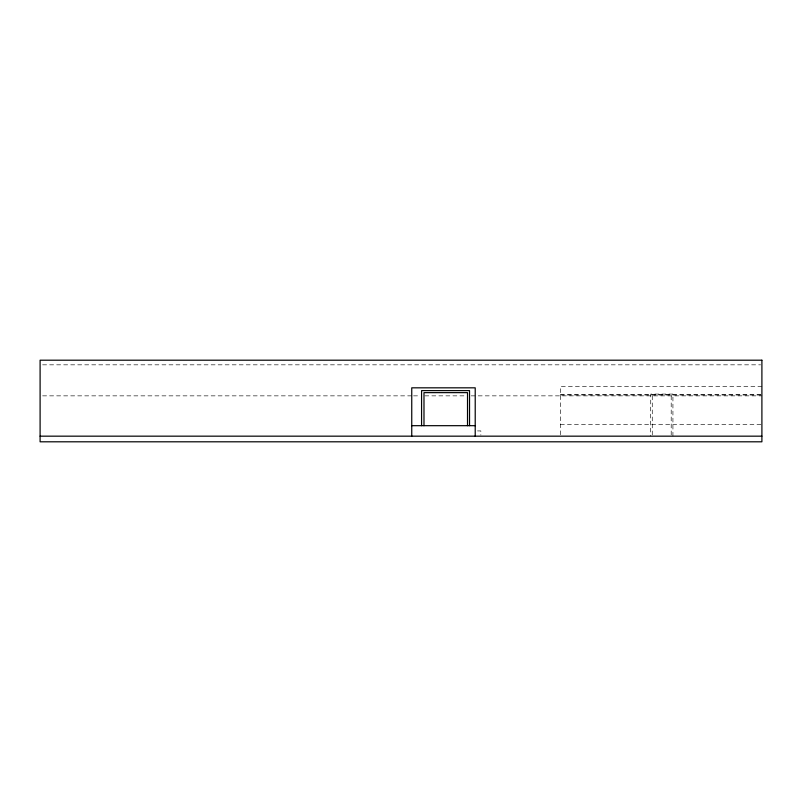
<?xml version="1.0" encoding="UTF-8"?>
<svg xmlns="http://www.w3.org/2000/svg" width="802" height="802" viewBox="0 0 802 802"><rect width="100%" height="100%" fill="white"/><g stroke="black" fill="none" stroke-linecap="round" stroke-linejoin="round"><path stroke-width="0.6" stroke-dasharray="4.01 3.01" d="M42.606 364.83L760.647 364.83M761.9 386.594L560.387 386.594L560.387 434.985M560.387 394.564L761.9 394.564M560.387 395.025L761.9 395.025M42.606 395.857L412.278 395.857M413.531 395.857L419.797 395.857M424.809 395.857L466.162 395.857M471.175 395.857L761.9 395.857M560.387 424.378L761.9 424.378M477.481 430.925L480.859 430.925L480.859 435.115M672.928 436.168L672.928 394.073L650.763 394.073L650.592 436.168M671.204 395.857L671.204 434.945M652.267 395.857L652.267 436.168"/><path stroke-width="1.2" d="M411.747 425.682L475.215 425.682M40.1 436.168L761.9 436.168M475.215 436.168L475.215 387.827L411.747 387.827L411.747 436.168M469.531 425.682L469.531 390.624L421.571 390.624L421.571 425.682M467.516 425.682L467.516 392.639L423.987 392.639L423.987 425.682M761.9 360.198L40.1 360.198L40.1 441.802L761.9 441.802L761.9 360.198"/></g></svg>
